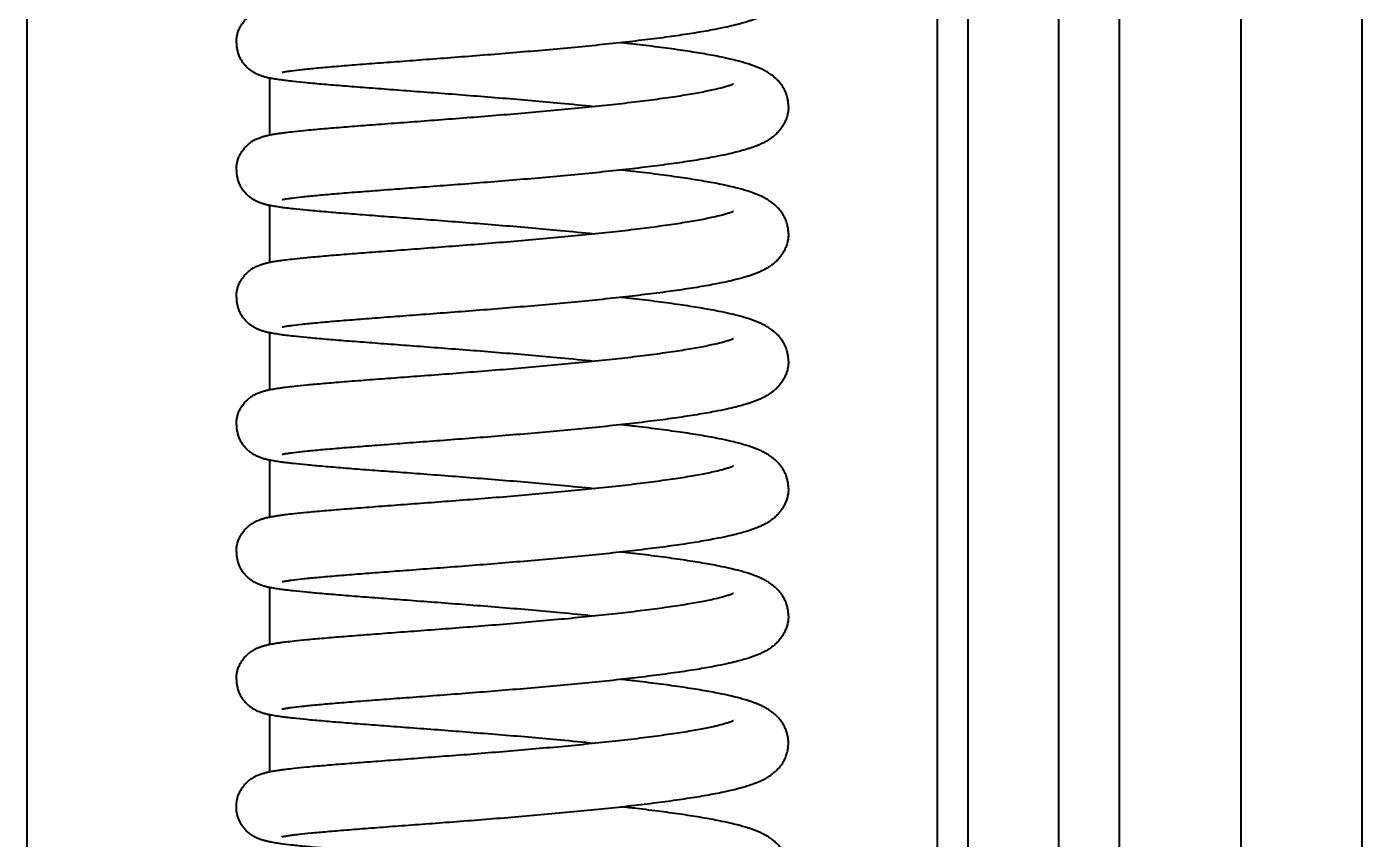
# Model space of a CAD drawing. Header units: millimetres. Extents: x 30271 to 35001, y 5679 to 9007.
# Drawn here: x 30700.7 to 30920.7, y 7995 to 8128.9 of the extents above; entities that cross this region are included whole.
import ezdxf

# ---------------------------------------------------------------- set-up
doc = ezdxf.new("R2010")
doc.units = ezdxf.units.MM
doc.linetypes.add('K5LT_BASIC', pattern=[0])
doc.layers.add('0 VIEW0', color=7, linetype='Continuous')

msp = doc.modelspace()

# ---------------------------------------------------------------- linework, layer by layer
at = {"layer": '0 VIEW0', "color": 5, "linetype": 'K5LT_BASIC', "lineweight": 40}
for p, q in [((30700.734, 8529.284), (30700.734, 7829.284)), ((30850.734, 8248.379), (30850.734, 7829.284)), ((30855.734, 8248.379), (30855.734, 7829.284)), ((30870.734, 7593.379), (30870.734, 8248.379)), ((30880.734, 7593.379), (30880.734, 8248.379)), ((30920.734, 7593.379), (30920.734, 8248.379)), ((30900.734, 8135.284), (30900.734, 7924.648)), ((30900.734, 8135.284), (30900.734, 7924.648)), ((30740.734, 8120.48), (30740.734, 8111.062)), ((30817.14, 8119.495), (30817.14, 8119.495)), ((30740.734, 8099.494), (30740.734, 8090.076)), ((30817.14, 8098.509), (30817.14, 8098.509)), ((30740.734, 8078.508), (30740.734, 8069.09)), ((30817.14, 8077.523), (30817.14, 8077.523)), ((30740.734, 8057.522), (30740.734, 8048.104)), ((30817.14, 8056.537), (30817.14, 8056.537)), ((30740.734, 8036.536), (30740.734, 8027.119)), ((30817.14, 8035.551), (30817.14, 8035.551)), ((30740.734, 8015.55), (30740.734, 8006.133)), ((30817.14, 8014.565), (30817.14, 8014.566))]:
    msp.add_line(p, q, dxfattribs=at)
for points, knots in [([(30735.264, 8126.264), (30735.264, 8126.492), (30735.292, 8126.947), (30735.418, 8127.619), (30735.625, 8128.269), (30735.91, 8128.888), (30736.268, 8129.467), (30736.69, 8129.996), (30737.17, 8130.469), (30737.699, 8130.88), (30738.266, 8131.227), (30738.729, 8131.447), (30739.09, 8131.592), (30739.356, 8131.687), (30739.6, 8131.766), (30739.828, 8131.832), (30740.039, 8131.889), (30740.226, 8131.936), (30740.449, 8131.988), (30740.669, 8132.035), (30740.964, 8132.095), (30741.257, 8132.149), (30741.627, 8132.212), (30742.068, 8132.282), (30742.654, 8132.367), (30743.543, 8132.483), (30744.893, 8132.64), (30746.939, 8132.848), (30749.664, 8133.093), (30752.958, 8133.365), (30756.663, 8133.653), (30760.723, 8133.96), (30765.077, 8134.286), (30769.656, 8134.632), (30774.39, 8134.999), (30779.203, 8135.386), (30784.02, 8135.793), (30788.763, 8136.22), (30793.358, 8136.666), (30797.729, 8137.127), (30801.807, 8137.602), (30805.523, 8138.086), (30808.816, 8138.573), (30811.625, 8139.054), (30813.699, 8139.476), (30815.046, 8139.8), (30815.89, 8140.033), (30816.418, 8140.199), (30816.775, 8140.326), (30816.999, 8140.415), (30817.109, 8140.466), (30817.136, 8140.479), (30817.14, 8140.481)], [0, 0, 0, 0, 0.3178736, 0.6361462, 0.9560878, 1.2791805, 1.6073497, 1.9440178, 2.2953134, 2.6728687, 3.0985734, 3.6103005, 3.910608, 4.2027571, 4.4949062, 4.7834239, 5.0621746, 5.3197406, 5.5338681, 5.962123, 6.2147897, 6.7201231, 7.1256949, 7.6340517, 8.3478822, 9.1695911, 10.5099722, 12.2814911, 14.3551333, 16.4596376, 18.5819236, 20.7143167, 22.8519015, 24.991232, 27.129637, 29.2648065, 31.3945086, 33.5163572, 35.6275762, 37.7247122, 39.8032319, 41.8569019, 43.8767476, 45.8492214, 47.7530011, 49.054655, 49.9640546, 50.8738797, 51.480397, 52.0869144, 52.69321, 53, 53, 53, 53]), ([(30826.204, 8136.757), (30826.204, 8136.517), (30826.175, 8136.037), (30826.047, 8135.329), (30825.835, 8134.641), (30825.545, 8133.98), (30825.177, 8133.354), (30824.736, 8132.765), (30824.222, 8132.217), (30823.631, 8131.706), (30823.013, 8131.273), (30822.406, 8130.918), (30821.834, 8130.628), (30821.272, 8130.376), (30820.7, 8130.148), (30820.114, 8129.937), (30819.407, 8129.704), (30818.56, 8129.454), (30817.433, 8129.156), (30815.974, 8128.814), (30813.899, 8128.389), (30811.177, 8127.909), (30807.834, 8127.4), (30804.092, 8126.9), (30800.002, 8126.411), (30795.621, 8125.938), (30791.014, 8125.482), (30786.25, 8125.045), (30781.402, 8124.629), (30776.545, 8124.233), (30771.755, 8123.859), (30767.106, 8123.506), (30762.672, 8123.173), (30758.525, 8122.861), (30754.729, 8122.569), (30751.349, 8122.295), (30748.442, 8122.039), (30746.064, 8121.803), (30744.549, 8121.623), (30743.73, 8121.507), (30743.325, 8121.442), (30743.099, 8121.402), (30742.958, 8121.374), (30742.875, 8121.357), (30742.815, 8121.343), (30742.794, 8121.338), (30742.789, 8121.337)], [0, 0, 0, 0, 0.3530925, 0.708567, 1.0702538, 1.4437237, 1.8366082, 2.2573315, 2.720382, 3.2450206, 3.8596753, 4.4239435, 4.9555285, 5.4861229, 6.0160977, 6.5460725, 7.0760474, 7.8687147, 8.6624182, 9.7206602, 11.0435925, 12.7727795, 14.5527369, 16.365884, 18.2014286, 20.0523226, 21.9137216, 23.7821285, 25.6548791, 27.529807, 29.4050032, 31.2786172, 33.1486575, 35.0127476, 36.867767, 38.7092545, 40.530305, 42.3193179, 44.0547409, 44.886213, 45.4147977, 45.9431553, 46.2066296, 46.4699553, 46.733281, 47, 47, 47, 47]), ([(30735.264, 8126.264), (30735.264, 8126.036), (30735.292, 8125.581), (30735.418, 8124.909), (30735.625, 8124.259), (30735.91, 8123.64), (30736.267, 8123.061), (30736.69, 8122.532), (30737.171, 8122.059), (30737.699, 8121.648), (30738.265, 8121.302), (30738.775, 8121.059), (30739.174, 8120.903), (30739.476, 8120.801), (30739.725, 8120.725), (30739.963, 8120.659), (30740.192, 8120.6), (30740.418, 8120.547), (30740.642, 8120.498), (30740.868, 8120.452), (30741.172, 8120.394), (30741.563, 8120.326), (30742.056, 8120.248), (30742.665, 8120.16), (30743.508, 8120.05), (30744.859, 8119.892), (30746.863, 8119.687), (30749.602, 8119.44), (30752.887, 8119.169), (30756.584, 8118.881), (30760.638, 8118.574), (30764.986, 8118.249), (30769.562, 8117.903), (30774.293, 8117.537), (30779.105, 8117.15), (30783.922, 8116.743), (30789, 8116.287), (30792.388, 8115.956), (30794.188, 8115.771)], [0, 0, 0, 0, 0.3440724, 0.6885194, 1.0347448, 1.3843624, 1.7398675, 2.1045869, 2.4850436, 2.8936485, 3.3535764, 3.9067793, 4.3690104, 4.7019391, 5.0332082, 5.36344, 5.6930103, 6.0221489, 6.3509994, 6.6798499, 7.0087004, 7.6649407, 8.321711, 8.9784812, 9.9637229, 11.2777136, 13.2492917, 15.4929041, 17.7703907, 20.067363, 22.3754133, 24.6891732, 27.0048879, 29.3196535, 31.6309644, 33.9364083, 36.2334074, 39, 39, 39, 39]), ([(30826.204, 8115.771), (30826.204, 8116.011), (30826.175, 8116.491), (30826.047, 8117.199), (30825.835, 8117.887), (30825.545, 8118.548), (30825.178, 8119.174), (30824.737, 8119.762), (30824.223, 8120.311), (30823.631, 8120.821), (30823.015, 8121.253), (30822.412, 8121.606), (30821.847, 8121.894), (30821.293, 8122.142), (30820.733, 8122.367), (30820.164, 8122.574), (30819.49, 8122.798), (30818.709, 8123.032), (30817.724, 8123.297), (30816.453, 8123.606), (30814.59, 8124.004), (30812.032, 8124.476), (30808.823, 8124.984), (30805.19, 8125.488), (30801.733, 8125.913), (30799.478, 8126.169), (30798.614, 8126.264)], [0, 0, 0, 0, 0.5074456, 1.0181481, 1.538123, 2.0748372, 2.6391931, 3.2439304, 3.9092281, 4.6632181, 5.546556, 6.3507265, 7.1034732, 7.8562199, 8.6063298, 9.3494668, 10.0775867, 11.1544786, 12.1695261, 13.440089, 15.2215022, 17.6445467, 20.1852192, 22.7795198, 25.4097291, 27, 27, 27, 27]), ([(30735.264, 8105.278), (30735.264, 8105.506), (30735.292, 8105.961), (30735.418, 8106.633), (30735.625, 8107.283), (30735.91, 8107.902), (30736.268, 8108.481), (30736.69, 8109.01), (30737.17, 8109.483), (30737.699, 8109.894), (30738.266, 8110.241), (30738.729, 8110.461), (30739.09, 8110.607), (30739.356, 8110.701), (30739.6, 8110.78), (30739.828, 8110.847), (30740.039, 8110.903), (30740.226, 8110.95), (30740.449, 8111.002), (30740.669, 8111.049), (30740.964, 8111.109), (30741.257, 8111.163), (30741.627, 8111.226), (30742.068, 8111.296), (30742.654, 8111.381), (30743.543, 8111.497), (30744.893, 8111.654), (30746.939, 8111.862), (30749.664, 8112.107), (30752.958, 8112.379), (30756.663, 8112.667), (30760.723, 8112.974), (30765.077, 8113.3), (30769.656, 8113.646), (30774.39, 8114.013), (30779.203, 8114.4), (30784.02, 8114.807), (30788.763, 8115.235), (30793.358, 8115.68), (30797.729, 8116.141), (30801.807, 8116.616), (30805.523, 8117.1), (30808.816, 8117.587), (30811.625, 8118.068), (30813.699, 8118.49), (30815.046, 8118.814), (30815.89, 8119.047), (30816.418, 8119.213), (30816.775, 8119.34), (30816.999, 8119.429), (30817.109, 8119.48), (30817.136, 8119.493), (30817.14, 8119.495)], [0, 0, 0, 0, 0.3178736, 0.6361462, 0.9560878, 1.2791805, 1.6073497, 1.9440178, 2.2953134, 2.6728687, 3.0985734, 3.6103005, 3.910608, 4.2027571, 4.4949062, 4.7834239, 5.0621746, 5.3197406, 5.5338681, 5.962123, 6.2147897, 6.7201231, 7.1256949, 7.6340517, 8.3478822, 9.1695911, 10.5099722, 12.2814911, 14.3551333, 16.4596376, 18.5819236, 20.7143167, 22.8519015, 24.991232, 27.129637, 29.2648065, 31.3945086, 33.5163572, 35.6275762, 37.7247122, 39.8032319, 41.8569019, 43.8767476, 45.8492214, 47.7530011, 49.054655, 49.9640546, 50.8738797, 51.480397, 52.0869144, 52.69321, 53, 53, 53, 53]), ([(30826.204, 8115.771), (30826.204, 8115.532), (30826.175, 8115.051), (30826.047, 8114.343), (30825.835, 8113.655), (30825.545, 8112.994), (30825.177, 8112.368), (30824.736, 8111.779), (30824.222, 8111.231), (30823.631, 8110.721), (30823.013, 8110.288), (30822.406, 8109.932), (30821.834, 8109.642), (30821.272, 8109.391), (30820.7, 8109.162), (30820.114, 8108.951), (30819.407, 8108.718), (30818.56, 8108.468), (30817.433, 8108.17), (30815.974, 8107.828), (30813.899, 8107.403), (30811.177, 8106.924), (30807.834, 8106.414), (30804.092, 8105.914), (30800.002, 8105.425), (30795.621, 8104.952), (30791.014, 8104.496), (30786.25, 8104.059), (30781.402, 8103.643), (30776.545, 8103.247), (30771.755, 8102.873), (30767.106, 8102.52), (30762.672, 8102.187), (30758.525, 8101.875), (30754.729, 8101.583), (30751.349, 8101.309), (30748.442, 8101.053), (30746.064, 8100.817), (30744.549, 8100.637), (30743.73, 8100.521), (30743.325, 8100.456), (30743.099, 8100.416), (30742.958, 8100.388), (30742.875, 8100.371), (30742.815, 8100.357), (30742.794, 8100.352), (30742.789, 8100.351)], [0, 0, 0, 0, 0.3530925, 0.708567, 1.0702538, 1.4437237, 1.8366082, 2.2573315, 2.720382, 3.2450206, 3.8596753, 4.4239435, 4.9555285, 5.4861229, 6.0160977, 6.5460725, 7.0760474, 7.8687147, 8.6624182, 9.7206602, 11.0435925, 12.7727795, 14.5527369, 16.365884, 18.2014286, 20.0523226, 21.9137216, 23.7821285, 25.6548791, 27.529807, 29.4050032, 31.2786172, 33.1486575, 35.0127476, 36.867767, 38.7092545, 40.530305, 42.3193179, 44.0547409, 44.886213, 45.4147977, 45.9431553, 46.2066296, 46.4699553, 46.733281, 47, 47, 47, 47]), ([(30735.264, 8105.278), (30735.264, 8105.051), (30735.292, 8104.595), (30735.418, 8103.923), (30735.625, 8103.273), (30735.91, 8102.654), (30736.267, 8102.075), (30736.69, 8101.546), (30737.171, 8101.073), (30737.699, 8100.662), (30738.265, 8100.316), (30738.775, 8100.073), (30739.174, 8099.918), (30739.476, 8099.815), (30739.725, 8099.739), (30739.963, 8099.673), (30740.192, 8099.614), (30740.418, 8099.561), (30740.642, 8099.512), (30740.868, 8099.466), (30741.172, 8099.408), (30741.563, 8099.34), (30742.056, 8099.262), (30742.665, 8099.174), (30743.508, 8099.064), (30744.859, 8098.906), (30746.863, 8098.702), (30749.602, 8098.454), (30752.887, 8098.183), (30756.584, 8097.895), (30760.638, 8097.589), (30764.986, 8097.263), (30769.562, 8096.917), (30774.293, 8096.551), (30779.105, 8096.164), (30783.922, 8095.757), (30789, 8095.301), (30792.388, 8094.97), (30794.188, 8094.785)], [0, 0, 0, 0, 0.3440724, 0.6885194, 1.0347448, 1.3843624, 1.7398675, 2.1045869, 2.4850436, 2.8936485, 3.3535764, 3.9067793, 4.3690104, 4.7019391, 5.0332082, 5.36344, 5.6930103, 6.0221489, 6.3509994, 6.6798499, 7.0087004, 7.6649407, 8.321711, 8.9784812, 9.9637229, 11.2777136, 13.2492917, 15.4929041, 17.7703907, 20.067363, 22.3754133, 24.6891732, 27.0048879, 29.3196535, 31.6309644, 33.9364083, 36.2334074, 39, 39, 39, 39]), ([(30826.204, 8094.785), (30826.204, 8095.025), (30826.175, 8095.505), (30826.047, 8096.213), (30825.835, 8096.901), (30825.545, 8097.562), (30825.178, 8098.188), (30824.737, 8098.777), (30824.223, 8099.325), (30823.631, 8099.835), (30823.015, 8100.267), (30822.412, 8100.621), (30821.847, 8100.908), (30821.293, 8101.156), (30820.733, 8101.382), (30820.164, 8101.588), (30819.49, 8101.812), (30818.709, 8102.046), (30817.724, 8102.311), (30816.453, 8102.62), (30814.59, 8103.018), (30812.032, 8103.49), (30808.823, 8103.998), (30805.19, 8104.502), (30801.733, 8104.927), (30799.478, 8105.183), (30798.614, 8105.278)], [0, 0, 0, 0, 0.5074456, 1.0181481, 1.538123, 2.0748372, 2.6391931, 3.2439304, 3.9092281, 4.6632181, 5.546556, 6.3507265, 7.1034732, 7.8562199, 8.6063298, 9.3494668, 10.0775867, 11.1544786, 12.1695261, 13.440089, 15.2215022, 17.6445467, 20.1852192, 22.7795198, 25.4097291, 27, 27, 27, 27]), ([(30735.264, 8084.292), (30735.264, 8084.52), (30735.292, 8084.975), (30735.418, 8085.647), (30735.625, 8086.297), (30735.91, 8086.916), (30736.268, 8087.495), (30736.69, 8088.024), (30737.17, 8088.497), (30737.699, 8088.908), (30738.266, 8089.255), (30738.729, 8089.475), (30739.09, 8089.621), (30739.356, 8089.716), (30739.6, 8089.794), (30739.828, 8089.861), (30740.039, 8089.917), (30740.226, 8089.964), (30740.449, 8090.016), (30740.669, 8090.064), (30740.964, 8090.123), (30741.257, 8090.177), (30741.627, 8090.24), (30742.068, 8090.31), (30742.654, 8090.395), (30743.543, 8090.511), (30744.893, 8090.668), (30746.939, 8090.876), (30749.664, 8091.121), (30752.958, 8091.393), (30756.663, 8091.681), (30760.723, 8091.988), (30765.077, 8092.314), (30769.656, 8092.66), (30774.39, 8093.027), (30779.203, 8093.414), (30784.02, 8093.822), (30788.763, 8094.249), (30793.358, 8094.694), (30797.729, 8095.155), (30801.807, 8095.63), (30805.523, 8096.114), (30808.816, 8096.601), (30811.625, 8097.082), (30813.699, 8097.504), (30815.046, 8097.828), (30815.89, 8098.061), (30816.418, 8098.227), (30816.775, 8098.354), (30816.999, 8098.443), (30817.109, 8098.494), (30817.136, 8098.507), (30817.14, 8098.509)], [0, 0, 0, 0, 0.3178736, 0.6361462, 0.9560878, 1.2791805, 1.6073497, 1.9440178, 2.2953134, 2.6728687, 3.0985734, 3.6103005, 3.910608, 4.2027571, 4.4949062, 4.7834239, 5.0621746, 5.3197406, 5.5338681, 5.962123, 6.2147897, 6.7201231, 7.1256949, 7.6340517, 8.3478822, 9.1695911, 10.5099722, 12.2814911, 14.3551333, 16.4596376, 18.5819236, 20.7143167, 22.8519015, 24.991232, 27.129637, 29.2648065, 31.3945086, 33.5163572, 35.6275762, 37.7247122, 39.8032319, 41.8569019, 43.8767476, 45.8492214, 47.7530011, 49.054655, 49.9640546, 50.8738797, 51.480397, 52.0869144, 52.69321, 53, 53, 53, 53]), ([(30826.204, 8094.785), (30826.204, 8094.546), (30826.175, 8094.065), (30826.047, 8093.357), (30825.835, 8092.669), (30825.545, 8092.008), (30825.177, 8091.382), (30824.736, 8090.793), (30824.222, 8090.245), (30823.631, 8089.735), (30823.013, 8089.302), (30822.406, 8088.946), (30821.834, 8088.656), (30821.272, 8088.405), (30820.7, 8088.176), (30820.114, 8087.965), (30819.407, 8087.732), (30818.56, 8087.482), (30817.433, 8087.184), (30815.974, 8086.842), (30813.899, 8086.418), (30811.177, 8085.938), (30807.834, 8085.428), (30804.092, 8084.928), (30800.002, 8084.439), (30795.621, 8083.966), (30791.014, 8083.51), (30786.25, 8083.073), (30781.402, 8082.657), (30776.545, 8082.261), (30771.755, 8081.887), (30767.106, 8081.534), (30762.672, 8081.202), (30758.525, 8080.889), (30754.729, 8080.597), (30751.349, 8080.323), (30748.442, 8080.067), (30746.064, 8079.831), (30744.549, 8079.651), (30743.73, 8079.535), (30743.325, 8079.47), (30743.099, 8079.43), (30742.958, 8079.402), (30742.875, 8079.385), (30742.815, 8079.371), (30742.794, 8079.366), (30742.789, 8079.365)], [0, 0, 0, 0, 0.3530925, 0.708567, 1.0702538, 1.4437237, 1.8366082, 2.2573315, 2.720382, 3.2450206, 3.8596753, 4.4239435, 4.9555285, 5.4861229, 6.0160977, 6.5460725, 7.0760474, 7.8687147, 8.6624182, 9.7206602, 11.0435925, 12.7727795, 14.5527369, 16.365884, 18.2014286, 20.0523226, 21.9137216, 23.7821285, 25.6548791, 27.529807, 29.4050032, 31.2786172, 33.1486575, 35.0127476, 36.867767, 38.7092545, 40.530305, 42.3193179, 44.0547409, 44.886213, 45.4147977, 45.9431553, 46.2066296, 46.4699553, 46.733281, 47, 47, 47, 47]), ([(30735.264, 8084.292), (30735.264, 8084.065), (30735.292, 8083.609), (30735.418, 8082.937), (30735.625, 8082.287), (30735.91, 8081.668), (30736.267, 8081.089), (30736.69, 8080.56), (30737.171, 8080.087), (30737.699, 8079.676), (30738.265, 8079.33), (30738.775, 8079.087), (30739.174, 8078.932), (30739.476, 8078.829), (30739.725, 8078.753), (30739.963, 8078.687), (30740.192, 8078.628), (30740.418, 8078.575), (30740.642, 8078.526), (30740.868, 8078.48), (30741.172, 8078.422), (30741.563, 8078.354), (30742.056, 8078.276), (30742.665, 8078.188), (30743.508, 8078.078), (30744.859, 8077.92), (30746.863, 8077.716), (30749.602, 8077.468), (30752.887, 8077.197), (30756.584, 8076.909), (30760.638, 8076.603), (30764.986, 8076.277), (30769.562, 8075.931), (30774.293, 8075.565), (30779.105, 8075.178), (30783.922, 8074.771), (30789, 8074.315), (30792.388, 8073.984), (30794.188, 8073.799)], [0, 0, 0, 0, 0.3440724, 0.6885194, 1.0347448, 1.3843624, 1.7398675, 2.1045869, 2.4850436, 2.8936485, 3.3535764, 3.9067793, 4.3690104, 4.7019391, 5.0332082, 5.36344, 5.6930103, 6.0221489, 6.3509994, 6.6798499, 7.0087004, 7.6649407, 8.321711, 8.9784812, 9.9637229, 11.2777136, 13.2492917, 15.4929041, 17.7703907, 20.067363, 22.3754133, 24.6891732, 27.0048879, 29.3196535, 31.6309644, 33.9364083, 36.2334074, 39, 39, 39, 39]), ([(30826.204, 8073.799), (30826.204, 8074.039), (30826.175, 8074.519), (30826.047, 8075.227), (30825.835, 8075.915), (30825.545, 8076.576), (30825.178, 8077.202), (30824.737, 8077.791), (30824.223, 8078.339), (30823.631, 8078.849), (30823.015, 8079.281), (30822.412, 8079.635), (30821.847, 8079.922), (30821.293, 8080.17), (30820.733, 8080.396), (30820.164, 8080.602), (30819.49, 8080.826), (30818.709, 8081.06), (30817.724, 8081.325), (30816.453, 8081.634), (30814.59, 8082.033), (30812.032, 8082.504), (30808.823, 8083.012), (30805.19, 8083.516), (30801.733, 8083.942), (30799.478, 8084.197), (30798.614, 8084.292)], [0, 0, 0, 0, 0.5074456, 1.0181481, 1.538123, 2.0748372, 2.6391931, 3.2439304, 3.9092281, 4.6632181, 5.546556, 6.3507265, 7.1034732, 7.8562199, 8.6063298, 9.3494668, 10.0775867, 11.1544786, 12.1695261, 13.440089, 15.2215022, 17.6445467, 20.1852192, 22.7795198, 25.4097291, 27, 27, 27, 27]), ([(30735.264, 8063.306), (30735.264, 8063.534), (30735.292, 8063.989), (30735.418, 8064.661), (30735.625, 8065.311), (30735.91, 8065.931), (30736.268, 8066.509), (30736.69, 8067.038), (30737.17, 8067.511), (30737.699, 8067.922), (30738.266, 8068.269), (30738.729, 8068.489), (30739.09, 8068.635), (30739.356, 8068.73), (30739.6, 8068.808), (30739.828, 8068.875), (30740.039, 8068.931), (30740.226, 8068.978), (30740.449, 8069.03), (30740.669, 8069.078), (30740.964, 8069.137), (30741.257, 8069.191), (30741.627, 8069.254), (30742.068, 8069.324), (30742.654, 8069.409), (30743.543, 8069.525), (30744.893, 8069.682), (30746.939, 8069.89), (30749.664, 8070.135), (30752.958, 8070.407), (30756.663, 8070.695), (30760.723, 8071.002), (30765.077, 8071.328), (30769.656, 8071.674), (30774.39, 8072.041), (30779.203, 8072.428), (30784.02, 8072.836), (30788.763, 8073.263), (30793.358, 8073.708), (30797.729, 8074.169), (30801.807, 8074.644), (30805.523, 8075.128), (30808.816, 8075.615), (30811.625, 8076.096), (30813.699, 8076.518), (30815.046, 8076.842), (30815.89, 8077.075), (30816.418, 8077.241), (30816.775, 8077.368), (30816.999, 8077.457), (30817.109, 8077.508), (30817.136, 8077.521), (30817.14, 8077.523)], [0, 0, 0, 0, 0.3178736, 0.6361462, 0.9560878, 1.2791805, 1.6073497, 1.9440178, 2.2953134, 2.6728687, 3.0985734, 3.6103005, 3.910608, 4.2027571, 4.4949062, 4.7834239, 5.0621746, 5.3197406, 5.5338681, 5.962123, 6.2147897, 6.7201231, 7.1256949, 7.6340517, 8.3478822, 9.1695911, 10.5099722, 12.2814911, 14.3551333, 16.4596376, 18.5819236, 20.7143167, 22.8519015, 24.991232, 27.129637, 29.2648065, 31.3945086, 33.5163572, 35.6275762, 37.7247122, 39.8032319, 41.8569019, 43.8767476, 45.8492214, 47.7530011, 49.054655, 49.9640546, 50.8738797, 51.480397, 52.0869144, 52.69321, 53, 53, 53, 53]), ([(30826.204, 8073.799), (30826.204, 8073.56), (30826.175, 8073.079), (30826.047, 8072.371), (30825.835, 8071.683), (30825.545, 8071.022), (30825.177, 8070.396), (30824.736, 8069.807), (30824.222, 8069.259), (30823.631, 8068.749), (30823.013, 8068.316), (30822.406, 8067.96), (30821.834, 8067.67), (30821.272, 8067.419), (30820.7, 8067.19), (30820.114, 8066.979), (30819.407, 8066.746), (30818.56, 8066.496), (30817.433, 8066.198), (30815.974, 8065.856), (30813.899, 8065.432), (30811.177, 8064.952), (30807.834, 8064.443), (30804.092, 8063.942), (30800.002, 8063.453), (30795.621, 8062.98), (30791.014, 8062.524), (30786.25, 8062.087), (30781.402, 8061.671), (30776.545, 8061.275), (30771.755, 8060.901), (30767.106, 8060.548), (30762.672, 8060.216), (30758.525, 8059.904), (30754.729, 8059.611), (30751.349, 8059.337), (30748.442, 8059.082), (30746.064, 8058.845), (30744.549, 8058.666), (30743.73, 8058.549), (30743.325, 8058.484), (30743.099, 8058.444), (30742.958, 8058.417), (30742.875, 8058.399), (30742.815, 8058.386), (30742.794, 8058.38), (30742.789, 8058.379)], [0, 0, 0, 0, 0.3530925, 0.708567, 1.0702538, 1.4437237, 1.8366082, 2.2573315, 2.720382, 3.2450206, 3.8596753, 4.4239435, 4.9555285, 5.4861229, 6.0160977, 6.5460725, 7.0760474, 7.8687147, 8.6624182, 9.7206602, 11.0435925, 12.7727795, 14.5527369, 16.365884, 18.2014286, 20.0523226, 21.9137216, 23.7821285, 25.6548791, 27.529807, 29.4050032, 31.2786172, 33.1486575, 35.0127476, 36.867767, 38.7092545, 40.530305, 42.3193179, 44.0547409, 44.886213, 45.4147977, 45.9431553, 46.2066296, 46.4699553, 46.733281, 47, 47, 47, 47]), ([(30735.264, 8063.306), (30735.264, 8063.079), (30735.292, 8062.623), (30735.418, 8061.952), (30735.625, 8061.301), (30735.91, 8060.682), (30736.267, 8060.104), (30736.69, 8059.574), (30737.171, 8059.101), (30737.699, 8058.69), (30738.265, 8058.344), (30738.775, 8058.101), (30739.174, 8057.946), (30739.476, 8057.843), (30739.725, 8057.767), (30739.963, 8057.701), (30740.192, 8057.642), (30740.418, 8057.589), (30740.642, 8057.541), (30740.868, 8057.495), (30741.172, 8057.436), (30741.563, 8057.368), (30742.056, 8057.29), (30742.665, 8057.202), (30743.508, 8057.092), (30744.859, 8056.934), (30746.863, 8056.73), (30749.602, 8056.482), (30752.887, 8056.211), (30756.584, 8055.923), (30760.638, 8055.617), (30764.986, 8055.291), (30769.562, 8054.945), (30774.293, 8054.579), (30779.105, 8054.192), (30783.922, 8053.785), (30789, 8053.329), (30792.388, 8052.998), (30794.188, 8052.813)], [0, 0, 0, 0, 0.3440724, 0.6885194, 1.0347448, 1.3843624, 1.7398675, 2.1045869, 2.4850436, 2.8936485, 3.3535764, 3.9067793, 4.3690104, 4.7019391, 5.0332082, 5.36344, 5.6930103, 6.0221489, 6.3509994, 6.6798499, 7.0087004, 7.6649407, 8.321711, 8.9784812, 9.9637229, 11.2777136, 13.2492917, 15.4929041, 17.7703907, 20.067363, 22.3754133, 24.6891732, 27.0048879, 29.3196535, 31.6309644, 33.9364083, 36.2334074, 39, 39, 39, 39]), ([(30826.204, 8052.813), (30826.204, 8053.053), (30826.175, 8053.533), (30826.047, 8054.242), (30825.835, 8054.929), (30825.545, 8055.59), (30825.178, 8056.216), (30824.737, 8056.805), (30824.223, 8057.353), (30823.631, 8057.863), (30823.015, 8058.295), (30822.412, 8058.649), (30821.847, 8058.936), (30821.293, 8059.184), (30820.733, 8059.41), (30820.164, 8059.616), (30819.49, 8059.84), (30818.709, 8060.074), (30817.724, 8060.339), (30816.453, 8060.648), (30814.59, 8061.047), (30812.032, 8061.518), (30808.823, 8062.026), (30805.19, 8062.53), (30801.733, 8062.956), (30799.478, 8063.211), (30798.614, 8063.306)], [0, 0, 0, 0, 0.5074456, 1.0181481, 1.538123, 2.0748372, 2.6391931, 3.2439304, 3.9092281, 4.6632181, 5.546556, 6.3507265, 7.1034732, 7.8562199, 8.6063298, 9.3494668, 10.0775867, 11.1544786, 12.1695261, 13.440089, 15.2215022, 17.6445467, 20.1852192, 22.7795198, 25.4097291, 27, 27, 27, 27]), ([(30735.264, 8042.32), (30735.264, 8042.548), (30735.292, 8043.003), (30735.418, 8043.675), (30735.625, 8044.326), (30735.91, 8044.945), (30736.268, 8045.523), (30736.69, 8046.052), (30737.17, 8046.525), (30737.699, 8046.936), (30738.266, 8047.283), (30738.729, 8047.503), (30739.09, 8047.649), (30739.356, 8047.744), (30739.6, 8047.822), (30739.828, 8047.889), (30740.039, 8047.945), (30740.226, 8047.992), (30740.449, 8048.044), (30740.669, 8048.092), (30740.964, 8048.151), (30741.257, 8048.205), (30741.627, 8048.269), (30742.068, 8048.338), (30742.654, 8048.423), (30743.543, 8048.539), (30744.893, 8048.696), (30746.939, 8048.904), (30749.664, 8049.149), (30752.958, 8049.421), (30756.663, 8049.709), (30760.723, 8050.016), (30765.077, 8050.342), (30769.656, 8050.688), (30774.39, 8051.055), (30779.203, 8051.442), (30784.02, 8051.85), (30788.763, 8052.277), (30793.358, 8052.722), (30797.729, 8053.183), (30801.807, 8053.658), (30805.523, 8054.142), (30808.816, 8054.629), (30811.625, 8055.11), (30813.699, 8055.532), (30815.046, 8055.856), (30815.89, 8056.089), (30816.418, 8056.255), (30816.775, 8056.382), (30816.999, 8056.471), (30817.109, 8056.522), (30817.136, 8056.535), (30817.14, 8056.537)], [0, 0, 0, 0, 0.3178736, 0.6361462, 0.9560878, 1.2791805, 1.6073497, 1.9440178, 2.2953134, 2.6728687, 3.0985734, 3.6103005, 3.910608, 4.2027571, 4.4949062, 4.7834239, 5.0621746, 5.3197406, 5.5338681, 5.962123, 6.2147897, 6.7201231, 7.1256949, 7.6340517, 8.3478822, 9.1695911, 10.5099722, 12.2814911, 14.3551333, 16.4596376, 18.5819236, 20.7143167, 22.8519015, 24.991232, 27.129637, 29.2648065, 31.3945086, 33.5163572, 35.6275762, 37.7247122, 39.8032319, 41.8569019, 43.8767476, 45.8492214, 47.7530011, 49.054655, 49.9640546, 50.8738797, 51.480397, 52.0869144, 52.69321, 53, 53, 53, 53]), ([(30826.204, 8052.813), (30826.204, 8052.574), (30826.175, 8052.093), (30826.047, 8051.385), (30825.835, 8050.697), (30825.545, 8050.036), (30825.177, 8049.41), (30824.736, 8048.821), (30824.222, 8048.273), (30823.631, 8047.763), (30823.013, 8047.33), (30822.406, 8046.974), (30821.834, 8046.684), (30821.272, 8046.433), (30820.7, 8046.204), (30820.114, 8045.993), (30819.407, 8045.76), (30818.56, 8045.51), (30817.433, 8045.212), (30815.974, 8044.87), (30813.899, 8044.446), (30811.177, 8043.966), (30807.834, 8043.457), (30804.092, 8042.956), (30800.002, 8042.467), (30795.621, 8041.994), (30791.014, 8041.538), (30786.25, 8041.101), (30781.402, 8040.685), (30776.545, 8040.289), (30771.755, 8039.915), (30767.106, 8039.562), (30762.672, 8039.23), (30758.525, 8038.918), (30754.729, 8038.625), (30751.349, 8038.351), (30748.442, 8038.096), (30746.064, 8037.859), (30744.549, 8037.68), (30743.73, 8037.563), (30743.325, 8037.498), (30743.099, 8037.458), (30742.958, 8037.431), (30742.875, 8037.413), (30742.815, 8037.4), (30742.794, 8037.394), (30742.789, 8037.393)], [0, 0, 0, 0, 0.3530925, 0.708567, 1.0702538, 1.4437237, 1.8366082, 2.2573315, 2.720382, 3.2450206, 3.8596753, 4.4239435, 4.9555285, 5.4861229, 6.0160977, 6.5460725, 7.0760474, 7.8687147, 8.6624182, 9.7206602, 11.0435925, 12.7727795, 14.5527369, 16.365884, 18.2014286, 20.0523226, 21.9137216, 23.7821285, 25.6548791, 27.529807, 29.4050032, 31.2786172, 33.1486575, 35.0127476, 36.867767, 38.7092545, 40.530305, 42.3193179, 44.0547409, 44.886213, 45.4147977, 45.9431553, 46.2066296, 46.4699553, 46.733281, 47, 47, 47, 47]), ([(30735.264, 8042.32), (30735.264, 8042.093), (30735.292, 8041.637), (30735.418, 8040.966), (30735.625, 8040.315), (30735.91, 8039.696), (30736.267, 8039.118), (30736.69, 8038.588), (30737.171, 8038.115), (30737.699, 8037.704), (30738.265, 8037.358), (30738.775, 8037.115), (30739.174, 8036.96), (30739.476, 8036.857), (30739.725, 8036.781), (30739.963, 8036.715), (30740.192, 8036.657), (30740.418, 8036.604), (30740.642, 8036.555), (30740.868, 8036.509), (30741.172, 8036.45), (30741.563, 8036.382), (30742.056, 8036.304), (30742.665, 8036.216), (30743.508, 8036.106), (30744.859, 8035.948), (30746.863, 8035.744), (30749.602, 8035.496), (30752.887, 8035.225), (30756.584, 8034.937), (30760.638, 8034.631), (30764.986, 8034.305), (30769.562, 8033.96), (30774.293, 8033.593), (30779.105, 8033.207), (30783.922, 8032.799), (30789, 8032.343), (30792.388, 8032.012), (30794.188, 8031.827)], [0, 0, 0, 0, 0.3440724, 0.6885194, 1.0347448, 1.3843624, 1.7398675, 2.1045869, 2.4850436, 2.8936485, 3.3535764, 3.9067793, 4.3690104, 4.7019391, 5.0332082, 5.36344, 5.6930103, 6.0221489, 6.3509994, 6.6798499, 7.0087004, 7.6649407, 8.321711, 8.9784812, 9.9637229, 11.2777136, 13.2492917, 15.4929041, 17.7703907, 20.067363, 22.3754133, 24.6891732, 27.0048879, 29.3196535, 31.6309644, 33.9364083, 36.2334074, 39, 39, 39, 39]), ([(30826.204, 8031.827), (30826.204, 8032.067), (30826.175, 8032.547), (30826.047, 8033.256), (30825.835, 8033.944), (30825.545, 8034.604), (30825.178, 8035.23), (30824.737, 8035.819), (30824.223, 8036.367), (30823.631, 8036.877), (30823.015, 8037.309), (30822.412, 8037.663), (30821.847, 8037.95), (30821.293, 8038.199), (30820.733, 8038.424), (30820.164, 8038.63), (30819.49, 8038.854), (30818.709, 8039.088), (30817.724, 8039.353), (30816.453, 8039.662), (30814.59, 8040.061), (30812.032, 8040.532), (30808.823, 8041.04), (30805.19, 8041.544), (30801.733, 8041.97), (30799.478, 8042.225), (30798.614, 8042.32)], [0, 0, 0, 0, 0.5074456, 1.0181481, 1.538123, 2.0748372, 2.6391931, 3.2439304, 3.9092281, 4.6632181, 5.546556, 6.3507265, 7.1034732, 7.8562199, 8.6063298, 9.3494668, 10.0775867, 11.1544786, 12.1695261, 13.440089, 15.2215022, 17.6445467, 20.1852192, 22.7795198, 25.4097291, 27, 27, 27, 27]), ([(30735.264, 8021.334), (30735.264, 8021.562), (30735.292, 8022.017), (30735.418, 8022.689), (30735.625, 8023.34), (30735.91, 8023.959), (30736.268, 8024.537), (30736.69, 8025.066), (30737.17, 8025.539), (30737.699, 8025.95), (30738.266, 8026.297), (30738.729, 8026.517), (30739.09, 8026.663), (30739.356, 8026.758), (30739.6, 8026.836), (30739.828, 8026.903), (30740.039, 8026.959), (30740.226, 8027.006), (30740.449, 8027.058), (30740.669, 8027.106), (30740.964, 8027.165), (30741.257, 8027.219), (30741.627, 8027.283), (30742.068, 8027.352), (30742.654, 8027.437), (30743.543, 8027.553), (30744.893, 8027.71), (30746.939, 8027.918), (30749.664, 8028.163), (30752.958, 8028.435), (30756.663, 8028.724), (30760.723, 8029.03), (30765.077, 8029.356), (30769.656, 8029.702), (30774.39, 8030.069), (30779.203, 8030.456), (30784.02, 8030.864), (30788.763, 8031.291), (30793.358, 8031.736), (30797.729, 8032.198), (30801.807, 8032.672), (30805.523, 8033.156), (30808.816, 8033.643), (30811.625, 8034.124), (30813.699, 8034.546), (30815.046, 8034.87), (30815.89, 8035.103), (30816.418, 8035.269), (30816.775, 8035.396), (30816.999, 8035.485), (30817.109, 8035.536), (30817.136, 8035.549), (30817.14, 8035.552)], [0, 0, 0, 0, 0.3178736, 0.6361462, 0.9560878, 1.2791805, 1.6073497, 1.9440178, 2.2953134, 2.6728687, 3.0985734, 3.6103005, 3.910608, 4.2027571, 4.4949062, 4.7834239, 5.0621746, 5.3197406, 5.5338681, 5.962123, 6.2147897, 6.7201231, 7.1256949, 7.6340517, 8.3478822, 9.1695911, 10.5099722, 12.2814911, 14.3551333, 16.4596376, 18.5819236, 20.7143167, 22.8519015, 24.991232, 27.129637, 29.2648065, 31.3945086, 33.5163572, 35.6275762, 37.7247122, 39.8032319, 41.8569019, 43.8767476, 45.8492214, 47.7530011, 49.054655, 49.9640546, 50.8738797, 51.480397, 52.0869144, 52.69321, 53, 53, 53, 53]), ([(30826.204, 8031.827), (30826.204, 8031.588), (30826.175, 8031.108), (30826.047, 8030.399), (30825.835, 8029.711), (30825.545, 8029.051), (30825.177, 8028.424), (30824.736, 8027.835), (30824.222, 8027.287), (30823.631, 8026.777), (30823.013, 8026.344), (30822.406, 8025.988), (30821.834, 8025.698), (30821.272, 8025.447), (30820.7, 8025.219), (30820.114, 8025.007), (30819.407, 8024.774), (30818.56, 8024.524), (30817.433, 8024.226), (30815.974, 8023.885), (30813.899, 8023.46), (30811.177, 8022.98), (30807.834, 8022.471), (30804.092, 8021.97), (30800.002, 8021.482), (30795.621, 8021.008), (30791.014, 8020.552), (30786.25, 8020.116), (30781.402, 8019.699), (30776.545, 8019.303), (30771.755, 8018.929), (30767.106, 8018.576), (30762.672, 8018.244), (30758.525, 8017.932), (30754.729, 8017.639), (30751.349, 8017.365), (30748.442, 8017.11), (30746.064, 8016.873), (30744.549, 8016.694), (30743.73, 8016.577), (30743.325, 8016.513), (30743.099, 8016.472), (30742.958, 8016.445), (30742.875, 8016.427), (30742.815, 8016.414), (30742.794, 8016.408), (30742.789, 8016.407)], [0, 0, 0, 0, 0.3530925, 0.708567, 1.0702538, 1.4437237, 1.8366082, 2.2573315, 2.720382, 3.2450206, 3.8596753, 4.4239435, 4.9555285, 5.4861229, 6.0160977, 6.5460725, 7.0760474, 7.8687147, 8.6624182, 9.7206602, 11.0435925, 12.7727795, 14.5527369, 16.365884, 18.2014286, 20.0523226, 21.9137216, 23.7821285, 25.6548791, 27.529807, 29.4050032, 31.2786172, 33.1486575, 35.0127476, 36.867767, 38.7092545, 40.530305, 42.3193179, 44.0547409, 44.886213, 45.4147977, 45.9431553, 46.2066296, 46.4699553, 46.733281, 47, 47, 47, 47]), ([(30735.264, 8021.334), (30735.264, 8021.107), (30735.292, 8020.652), (30735.418, 8019.98), (30735.625, 8019.329), (30735.91, 8018.71), (30736.267, 8018.132), (30736.69, 8017.602), (30737.171, 8017.129), (30737.699, 8016.718), (30738.265, 8016.372), (30738.775, 8016.129), (30739.174, 8015.974), (30739.476, 8015.871), (30739.725, 8015.795), (30739.963, 8015.729), (30740.192, 8015.671), (30740.418, 8015.618), (30740.642, 8015.569), (30740.868, 8015.523), (30741.172, 8015.465), (30741.563, 8015.396), (30742.056, 8015.318), (30742.665, 8015.23), (30743.508, 8015.12), (30744.859, 8014.963), (30746.863, 8014.758), (30749.602, 8014.511), (30752.887, 8014.239), (30756.584, 8013.951), (30760.638, 8013.645), (30764.986, 8013.319), (30769.562, 8012.974), (30774.293, 8012.607), (30779.105, 8012.221), (30783.922, 8011.813), (30789, 8011.357), (30792.388, 8011.027), (30794.188, 8010.841)], [0, 0, 0, 0, 0.3440724, 0.6885194, 1.0347448, 1.3843624, 1.7398675, 2.1045869, 2.4850436, 2.8936485, 3.3535764, 3.9067793, 4.3690104, 4.7019391, 5.0332082, 5.36344, 5.6930103, 6.0221489, 6.3509994, 6.6798499, 7.0087004, 7.6649407, 8.321711, 8.9784812, 9.9637229, 11.2777136, 13.2492917, 15.4929041, 17.7703907, 20.067363, 22.3754133, 24.6891732, 27.0048879, 29.3196535, 31.6309644, 33.9364083, 36.2334074, 39, 39, 39, 39]), ([(30826.204, 8010.841), (30826.204, 8011.081), (30826.175, 8011.561), (30826.047, 8012.27), (30825.835, 8012.958), (30825.545, 8013.618), (30825.178, 8014.244), (30824.737, 8014.833), (30824.223, 8015.381), (30823.631, 8015.891), (30823.015, 8016.323), (30822.412, 8016.677), (30821.847, 8016.964), (30821.293, 8017.213), (30820.733, 8017.438), (30820.164, 8017.644), (30819.49, 8017.868), (30818.709, 8018.102), (30817.724, 8018.368), (30816.453, 8018.676), (30814.59, 8019.075), (30812.032, 8019.546), (30808.823, 8020.054), (30805.19, 8020.558), (30801.733, 8020.984), (30799.478, 8021.239), (30798.614, 8021.334)], [0, 0, 0, 0, 0.5074456, 1.0181481, 1.538123, 2.0748372, 2.6391931, 3.2439304, 3.9092281, 4.6632181, 5.546556, 6.3507265, 7.1034732, 7.8562199, 8.6063298, 9.3494668, 10.0775867, 11.1544786, 12.1695261, 13.440089, 15.2215022, 17.6445467, 20.1852192, 22.7795198, 25.4097291, 27, 27, 27, 27]), ([(30735.264, 8000.348), (30735.264, 8000.576), (30735.292, 8001.031), (30735.418, 8001.703), (30735.625, 8002.354), (30735.91, 8002.973), (30736.268, 8003.551), (30736.69, 8004.08), (30737.17, 8004.553), (30737.699, 8004.964), (30738.266, 8005.311), (30738.729, 8005.531), (30739.09, 8005.677), (30739.356, 8005.772), (30739.6, 8005.85), (30739.828, 8005.917), (30740.039, 8005.973), (30740.226, 8006.02), (30740.449, 8006.072), (30740.669, 8006.12), (30740.964, 8006.179), (30741.257, 8006.233), (30741.627, 8006.297), (30742.068, 8006.366), (30742.654, 8006.451), (30743.543, 8006.567), (30744.893, 8006.724), (30746.939, 8006.932), (30749.664, 8007.178), (30752.958, 8007.449), (30756.663, 8007.738), (30760.723, 8008.044), (30765.077, 8008.37), (30769.656, 8008.716), (30774.39, 8009.083), (30779.203, 8009.47), (30784.02, 8009.878), (30788.763, 8010.305), (30793.358, 8010.75), (30797.729, 8011.212), (30801.807, 8011.686), (30805.523, 8012.17), (30808.816, 8012.657), (30811.625, 8013.138), (30813.699, 8013.56), (30815.046, 8013.884), (30815.89, 8014.117), (30816.418, 8014.283), (30816.775, 8014.41), (30816.999, 8014.499), (30817.109, 8014.55), (30817.136, 8014.563), (30817.14, 8014.566)], [0, 0, 0, 0, 0.3178736, 0.6361462, 0.9560878, 1.2791805, 1.6073497, 1.9440178, 2.2953134, 2.6728687, 3.0985734, 3.6103005, 3.910608, 4.2027571, 4.4949062, 4.7834239, 5.0621746, 5.3197406, 5.5338681, 5.962123, 6.2147897, 6.7201231, 7.1256949, 7.6340517, 8.3478822, 9.1695911, 10.5099722, 12.2814911, 14.3551333, 16.4596376, 18.5819236, 20.7143166, 22.8519015, 24.991232, 27.129637, 29.2648065, 31.3945086, 33.5163572, 35.6275762, 37.7247122, 39.8032319, 41.8569019, 43.8767476, 45.8492214, 47.7530011, 49.054655, 49.9640546, 50.8738797, 51.480397, 52.0869144, 52.69321, 53, 53, 53, 53]), ([(30742.789, 7995.421), (30742.794, 7995.422), (30742.815, 7995.428), (30742.875, 7995.441), (30742.958, 7995.459), (30743.064, 7995.479), (30743.232, 7995.51), (30743.488, 7995.553), (30743.921, 7995.619), (30744.59, 7995.711), (30745.757, 7995.851), (30747.592, 7996.042), (30750.181, 7996.279), (30753.338, 7996.542), (30756.94, 7996.825), (30760.927, 7997.127), (30765.234, 7997.449), (30769.79, 7997.793), (30774.524, 7998.158), (30779.36, 7998.544), (30784.225, 7998.953), (30789.042, 7999.382), (30793.738, 7999.831), (30798.243, 8000.3), (30802.491, 8000.786), (30806.421, 8001.288), (30809.982, 8001.803), (30813.133, 8002.329), (30815.614, 8002.817), (30817.483, 8003.25), (30818.783, 8003.599), (30819.821, 8003.919), (30820.607, 8004.195), (30821.273, 8004.461), (30821.835, 8004.713), (30822.393, 8004.996), (30822.956, 8005.324), (30823.568, 8005.744), (30824.193, 8006.266), (30824.785, 8006.902), (30825.261, 8007.563), (30825.636, 8008.246), (30825.915, 8008.949), (30826.103, 8009.665), (30826.189, 8010.3), (30826.204, 8010.692), (30826.204, 8010.841)], [0, 0, 0, 0, 0.265147, 0.5300329, 0.7948862, 1.0597395, 1.3240186, 1.8524933, 2.3809681, 3.1737076, 4.2306187, 5.8157603, 7.588376, 9.3987817, 11.2331025, 13.0832077, 14.9439365, 16.8117619, 18.684077, 20.5587758, 22.4339788, 24.3078234, 26.1782683, 28.0428719, 29.8985001, 31.7408553, 33.5637232, 35.3576308, 37.1072271, 38.3396125, 39.3973955, 40.1913915, 40.9851713, 41.5155989, 42.0455577, 42.5755166, 43.1048551, 43.631961, 44.2698346, 44.7959375, 45.2527217, 45.6665354, 46.0524549, 46.4215193, 46.780375, 47, 47, 47, 47]), ([(30794.188, 7989.855), (30792.358, 7990.044), (30788.946, 7990.376), (30783.85, 7990.834), (30779.051, 7991.239), (30774.251, 7991.625), (30769.528, 7991.99), (30764.955, 7992.336), (30760.604, 7992.661), (30756.542, 7992.968), (30752.83, 7993.258), (30749.522, 7993.531), (30746.66, 7993.791), (30744.357, 7994.029), (30742.82, 7994.22), (30741.885, 7994.358), (30741.325, 7994.451), (30740.942, 7994.522), (30740.642, 7994.583), (30740.417, 7994.632), (30740.192, 7994.685), (30739.963, 7994.743), (30739.728, 7994.808), (30739.484, 7994.883), (30739.227, 7994.97), (30738.96, 7995.071), (30738.586, 7995.23), (30738.094, 7995.479), (30737.472, 7995.893), (30736.914, 7996.379), (30736.434, 7996.919), (30736.036, 7997.5), (30735.718, 7998.118), (30735.48, 7998.766), (30735.325, 7999.436), (30735.27, 7999.968), (30735.264, 8000.272), (30735.264, 8000.348)], [0, 0, 0, 0, 2.7392186, 4.9664223, 7.2046622, 9.451068, 11.703155, 13.9585846, 16.2149211, 18.4693298, 20.7181255, 22.9559989, 25.1745343, 27.3590274, 29.2533552, 30.2126541, 30.8526215, 31.4924336, 31.8129424, 32.1331699, 32.4533974, 32.7734331, 33.0928043, 33.4104252, 33.7238999, 34.0280699, 34.3120109, 34.879893, 35.357337, 35.7806124, 36.1627562, 36.5229528, 36.8715208, 37.2135016, 37.5516701, 37.8877534, 38, 38, 38, 38]), ([(30826.204, 7989.855), (30826.204, 7990.095), (30826.175, 7990.575), (30826.047, 7991.284), (30825.835, 7991.972), (30825.545, 7992.632), (30825.178, 7993.258), (30824.737, 7993.847), (30824.223, 7994.395), (30823.631, 7994.906), (30823.015, 7995.337), (30822.412, 7995.691), (30821.847, 7995.978), (30821.293, 7996.227), (30820.733, 7996.452), (30820.164, 7996.659), (30819.49, 7996.882), (30818.709, 7997.116), (30817.724, 7997.382), (30816.453, 7997.69), (30814.59, 7998.089), (30812.032, 7998.56), (30808.823, 7999.068), (30805.19, 7999.572), (30801.733, 7999.998), (30799.478, 8000.253), (30798.614, 8000.348)], [0, 0, 0, 0, 0.5074456, 1.0181481, 1.538123, 2.0748372, 2.6391931, 3.2439304, 3.9092281, 4.6632181, 5.546556, 6.3507265, 7.1034732, 7.8562199, 8.6063298, 9.3494668, 10.0775867, 11.1544786, 12.1695261, 13.440089, 15.2215022, 17.6445467, 20.1852192, 22.7795198, 25.4097291, 27, 27, 27, 27])]:
    msp.add_open_spline(points, degree=3, knots=knots, dxfattribs=at)

doc.saveas('drawing.dxf')
